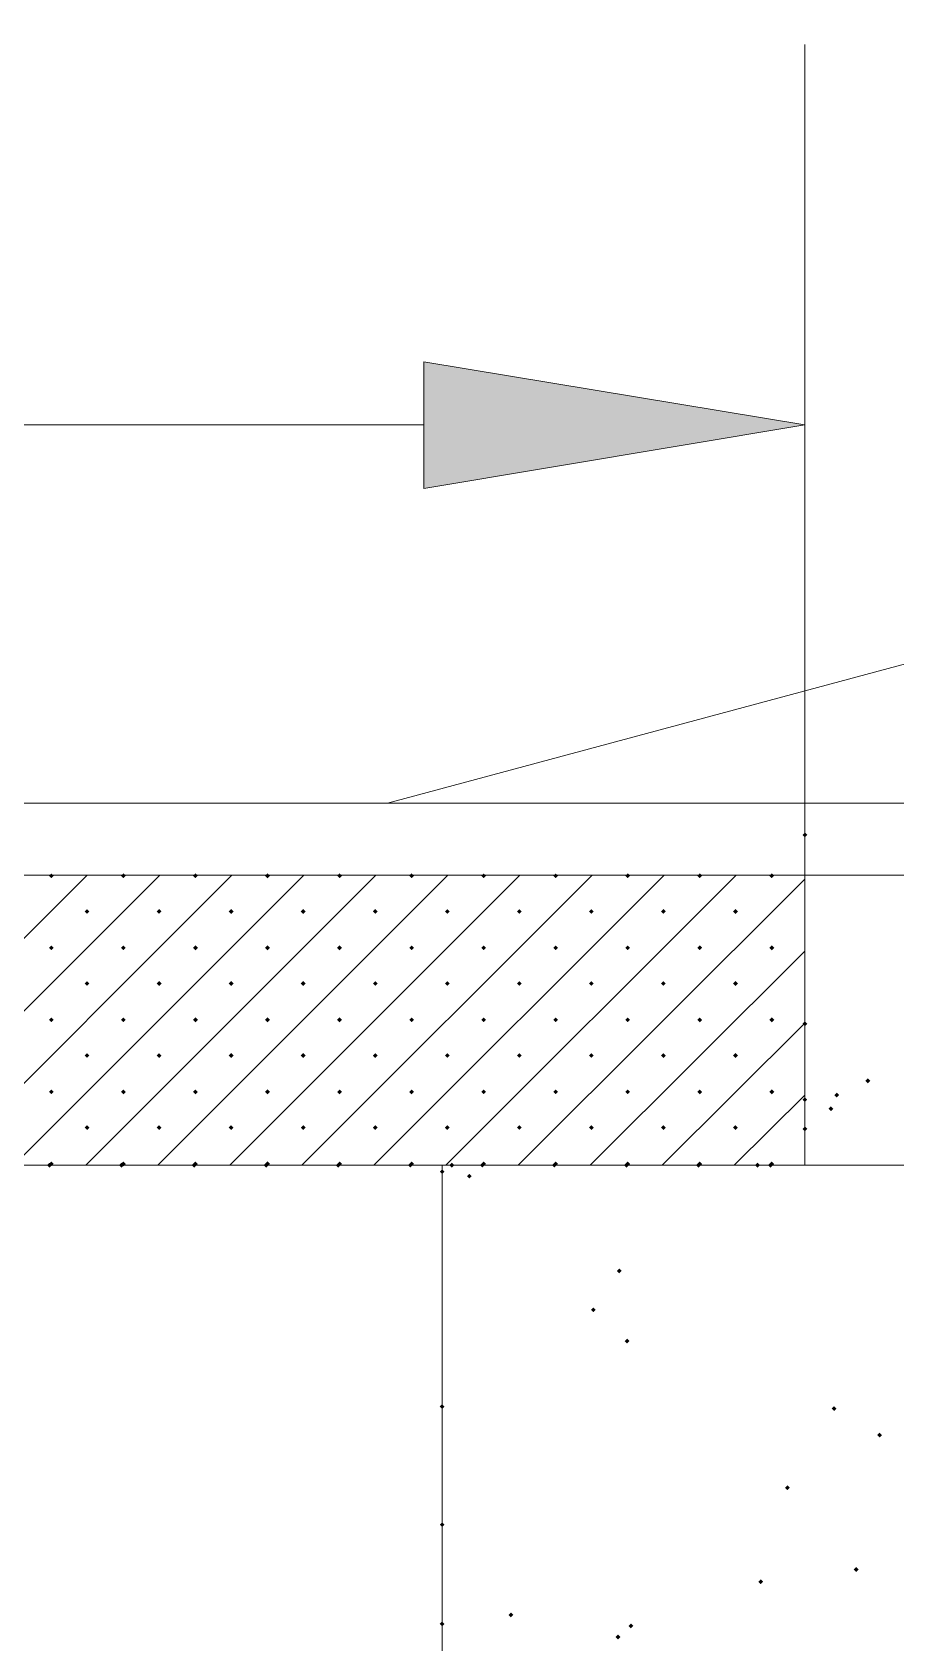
# Model space of a CAD drawing. Header units: millimetres. Extents: x 0 to 414, y 0 to 292.
# Drawn here: x 307.82 to 312.51, y 127.97 to 136.73 of the extents above; entities that cross this region are included whole.
import ezdxf

# ---------------------------------------------------------------- set-up
doc = ezdxf.new("R2010")
doc.units = ezdxf.units.MM

msp = doc.modelspace()

# ---------------------------------------------------------------- hatches: boundary and pattern name
h = msp.add_hatch(color=0)
h.dxf.hatch_style = 2
h.paths.add_polyline_path([(309.947028, 134.933972), (312.017833, 134.591778), (309.947028, 134.246056)])
h = msp.add_hatch(color=0)
h.dxf.hatch_style = 2
h.paths.add_polyline_path([(312.017833, 132.349169), (312.004781, 132.362222), (312.017833, 132.375275), (312.030886, 132.362222)])
h = msp.add_hatch(color=0)
h.dxf.hatch_style = 2
h.paths.add_polyline_path([(312.017833, 132.349169), (312.004781, 132.362222), (312.017833, 132.375275), (312.030886, 132.362222)])
h = msp.add_hatch(color=0)
h.dxf.hatch_style = 2
h.paths.add_polyline_path([(307.922083, 132.126919), (307.909031, 132.139972), (307.922083, 132.153025), (307.935136, 132.139972)])
h = msp.add_hatch(color=0)
h.dxf.hatch_style = 2
h.paths.add_polyline_path([(308.313667, 132.126919), (308.300614, 132.139972), (308.313667, 132.153025), (308.326719, 132.139972)])
h = msp.add_hatch(color=0)
h.dxf.hatch_style = 2
h.paths.add_polyline_path([(308.70525, 132.126919), (308.692197, 132.139972), (308.70525, 132.153025), (308.718303, 132.139972)])
h = msp.add_hatch(color=0)
h.dxf.hatch_style = 2
h.paths.add_polyline_path([(309.096833, 132.126919), (309.083781, 132.139972), (309.096833, 132.153025), (309.109886, 132.139972)])
h = msp.add_hatch(color=0)
h.dxf.hatch_style = 2
h.paths.add_polyline_path([(309.488417, 132.126919), (309.475364, 132.139972), (309.488417, 132.153025), (309.501469, 132.139972)])
h = msp.add_hatch(color=0)
h.dxf.hatch_style = 2
h.paths.add_polyline_path([(309.88, 132.126919), (309.866947, 132.139972), (309.88, 132.153025), (309.893053, 132.139972)])
h = msp.add_hatch(color=0)
h.dxf.hatch_style = 2
h.paths.add_polyline_path([(310.271583, 132.126919), (310.258531, 132.139972), (310.271583, 132.153025), (310.284636, 132.139972)])
h = msp.add_hatch(color=0)
h.dxf.hatch_style = 2
h.paths.add_polyline_path([(310.663167, 132.126919), (310.650114, 132.139972), (310.663167, 132.153025), (310.676219, 132.139972)])
h = msp.add_hatch(color=0)
h.dxf.hatch_style = 2
h.paths.add_polyline_path([(311.05475, 132.126919), (311.041697, 132.139972), (311.05475, 132.153025), (311.067803, 132.139972)])
h = msp.add_hatch(color=0)
h.dxf.hatch_style = 2
h.paths.add_polyline_path([(311.446333, 132.126919), (311.433281, 132.139972), (311.446333, 132.153025), (311.459386, 132.139972)])
h = msp.add_hatch(color=0)
h.dxf.hatch_style = 2
h.paths.add_polyline_path([(311.837917, 132.126919), (311.824864, 132.139972), (311.837917, 132.153025), (311.850969, 132.139972)])
h = msp.add_hatch(color=0)
h.dxf.hatch_style = 2
h.paths.add_polyline_path([(308.116111, 131.932892), (308.103058, 131.945944), (308.116111, 131.958997), (308.129164, 131.945944)])
h = msp.add_hatch(color=0)
h.dxf.hatch_style = 2
h.paths.add_polyline_path([(308.507694, 131.932892), (308.494642, 131.945944), (308.507694, 131.958997), (308.520747, 131.945944)])
h = msp.add_hatch(color=0)
h.dxf.hatch_style = 2
h.paths.add_polyline_path([(308.899278, 131.932892), (308.886225, 131.945944), (308.899278, 131.958997), (308.912331, 131.945944)])
h = msp.add_hatch(color=0)
h.dxf.hatch_style = 2
h.paths.add_polyline_path([(309.290861, 131.932892), (309.277808, 131.945944), (309.290861, 131.958997), (309.303914, 131.945944)])
h = msp.add_hatch(color=0)
h.dxf.hatch_style = 2
h.paths.add_polyline_path([(309.682444, 131.932892), (309.669392, 131.945944), (309.682444, 131.958997), (309.695497, 131.945944)])
h = msp.add_hatch(color=0)
h.dxf.hatch_style = 2
h.paths.add_polyline_path([(310.074028, 131.932892), (310.060975, 131.945944), (310.074028, 131.958997), (310.087081, 131.945944)])
h = msp.add_hatch(color=0)
h.dxf.hatch_style = 2
h.paths.add_polyline_path([(310.465611, 131.932892), (310.452558, 131.945944), (310.465611, 131.958997), (310.478664, 131.945944)])
h = msp.add_hatch(color=0)
h.dxf.hatch_style = 2
h.paths.add_polyline_path([(310.857194, 131.932892), (310.844142, 131.945944), (310.857194, 131.958997), (310.870247, 131.945944)])
h = msp.add_hatch(color=0)
h.dxf.hatch_style = 2
h.paths.add_polyline_path([(311.248778, 131.932892), (311.235725, 131.945944), (311.248778, 131.958997), (311.261831, 131.945944)])
h = msp.add_hatch(color=0)
h.dxf.hatch_style = 2
h.paths.add_polyline_path([(311.640361, 131.932892), (311.627308, 131.945944), (311.640361, 131.958997), (311.653414, 131.945944)])
h = msp.add_hatch(color=0)
h.dxf.hatch_style = 2
h.paths.add_polyline_path([(307.922083, 131.735336), (307.909031, 131.748389), (307.922083, 131.761442), (307.935136, 131.748389)])
h = msp.add_hatch(color=0)
h.dxf.hatch_style = 2
h.paths.add_polyline_path([(308.313667, 131.735336), (308.300614, 131.748389), (308.313667, 131.761442), (308.326719, 131.748389)])
h = msp.add_hatch(color=0)
h.dxf.hatch_style = 2
h.paths.add_polyline_path([(308.70525, 131.735336), (308.692197, 131.748389), (308.70525, 131.761442), (308.718303, 131.748389)])
h = msp.add_hatch(color=0)
h.dxf.hatch_style = 2
h.paths.add_polyline_path([(309.096833, 131.735336), (309.083781, 131.748389), (309.096833, 131.761442), (309.109886, 131.748389)])
h = msp.add_hatch(color=0)
h.dxf.hatch_style = 2
h.paths.add_polyline_path([(309.488417, 131.735336), (309.475364, 131.748389), (309.488417, 131.761442), (309.501469, 131.748389)])
h = msp.add_hatch(color=0)
h.dxf.hatch_style = 2
h.paths.add_polyline_path([(309.88, 131.735336), (309.866947, 131.748389), (309.88, 131.761442), (309.893053, 131.748389)])
h = msp.add_hatch(color=0)
h.dxf.hatch_style = 2
h.paths.add_polyline_path([(310.271583, 131.735336), (310.258531, 131.748389), (310.271583, 131.761442), (310.284636, 131.748389)])
h = msp.add_hatch(color=0)
h.dxf.hatch_style = 2
h.paths.add_polyline_path([(310.663167, 131.735336), (310.650114, 131.748389), (310.663167, 131.761442), (310.676219, 131.748389)])
h = msp.add_hatch(color=0)
h.dxf.hatch_style = 2
h.paths.add_polyline_path([(311.05475, 131.735336), (311.041697, 131.748389), (311.05475, 131.761442), (311.067803, 131.748389)])
h = msp.add_hatch(color=0)
h.dxf.hatch_style = 2
h.paths.add_polyline_path([(311.446333, 131.735336), (311.433281, 131.748389), (311.446333, 131.761442), (311.459386, 131.748389)])
h = msp.add_hatch(color=0)
h.dxf.hatch_style = 2
h.paths.add_polyline_path([(311.837917, 131.735336), (311.824864, 131.748389), (311.837917, 131.761442), (311.850969, 131.748389)])
h = msp.add_hatch(color=0)
h.dxf.hatch_style = 2
h.paths.add_polyline_path([(308.116111, 131.541308), (308.103058, 131.554361), (308.116111, 131.567414), (308.129164, 131.554361)])
h = msp.add_hatch(color=0)
h.dxf.hatch_style = 2
h.paths.add_polyline_path([(308.507694, 131.541308), (308.494642, 131.554361), (308.507694, 131.567414), (308.520747, 131.554361)])
h = msp.add_hatch(color=0)
h.dxf.hatch_style = 2
h.paths.add_polyline_path([(308.899278, 131.541308), (308.886225, 131.554361), (308.899278, 131.567414), (308.912331, 131.554361)])
h = msp.add_hatch(color=0)
h.dxf.hatch_style = 2
h.paths.add_polyline_path([(309.290861, 131.541308), (309.277808, 131.554361), (309.290861, 131.567414), (309.303914, 131.554361)])
h = msp.add_hatch(color=0)
h.dxf.hatch_style = 2
h.paths.add_polyline_path([(309.682444, 131.541308), (309.669392, 131.554361), (309.682444, 131.567414), (309.695497, 131.554361)])
h = msp.add_hatch(color=0)
h.dxf.hatch_style = 2
h.paths.add_polyline_path([(310.074028, 131.541308), (310.060975, 131.554361), (310.074028, 131.567414), (310.087081, 131.554361)])
h = msp.add_hatch(color=0)
h.dxf.hatch_style = 2
h.paths.add_polyline_path([(310.465611, 131.541308), (310.452558, 131.554361), (310.465611, 131.567414), (310.478664, 131.554361)])
h = msp.add_hatch(color=0)
h.dxf.hatch_style = 2
h.paths.add_polyline_path([(310.857194, 131.541308), (310.844142, 131.554361), (310.857194, 131.567414), (310.870247, 131.554361)])
h = msp.add_hatch(color=0)
h.dxf.hatch_style = 2
h.paths.add_polyline_path([(311.248778, 131.541308), (311.235725, 131.554361), (311.248778, 131.567414), (311.261831, 131.554361)])
h = msp.add_hatch(color=0)
h.dxf.hatch_style = 2
h.paths.add_polyline_path([(311.640361, 131.541308), (311.627308, 131.554361), (311.640361, 131.567414), (311.653414, 131.554361)])
h = msp.add_hatch(color=0)
h.dxf.hatch_style = 2
h.paths.add_polyline_path([(307.922083, 131.343753), (307.909031, 131.356806), (307.922083, 131.369858), (307.935136, 131.356806)])
h = msp.add_hatch(color=0)
h.dxf.hatch_style = 2
h.paths.add_polyline_path([(308.313667, 131.343753), (308.300614, 131.356806), (308.313667, 131.369858), (308.326719, 131.356806)])
h = msp.add_hatch(color=0)
h.dxf.hatch_style = 2
h.paths.add_polyline_path([(308.70525, 131.343753), (308.692197, 131.356806), (308.70525, 131.369858), (308.718303, 131.356806)])
h = msp.add_hatch(color=0)
h.dxf.hatch_style = 2
h.paths.add_polyline_path([(309.096833, 131.343753), (309.083781, 131.356806), (309.096833, 131.369858), (309.109886, 131.356806)])
h = msp.add_hatch(color=0)
h.dxf.hatch_style = 2
h.paths.add_polyline_path([(309.488417, 131.343753), (309.475364, 131.356806), (309.488417, 131.369858), (309.501469, 131.356806)])
h = msp.add_hatch(color=0)
h.dxf.hatch_style = 2
h.paths.add_polyline_path([(309.88, 131.343753), (309.866947, 131.356806), (309.88, 131.369858), (309.893053, 131.356806)])
h = msp.add_hatch(color=0)
h.dxf.hatch_style = 2
h.paths.add_polyline_path([(310.271583, 131.343753), (310.258531, 131.356806), (310.271583, 131.369858), (310.284636, 131.356806)])
h = msp.add_hatch(color=0)
h.dxf.hatch_style = 2
h.paths.add_polyline_path([(310.663167, 131.343753), (310.650114, 131.356806), (310.663167, 131.369858), (310.676219, 131.356806)])
h = msp.add_hatch(color=0)
h.dxf.hatch_style = 2
h.paths.add_polyline_path([(311.05475, 131.343753), (311.041697, 131.356806), (311.05475, 131.369858), (311.067803, 131.356806)])
h = msp.add_hatch(color=0)
h.dxf.hatch_style = 2
h.paths.add_polyline_path([(311.446333, 131.343753), (311.433281, 131.356806), (311.446333, 131.369858), (311.459386, 131.356806)])
h = msp.add_hatch(color=0)
h.dxf.hatch_style = 2
h.paths.add_polyline_path([(311.837917, 131.343753), (311.824864, 131.356806), (311.837917, 131.369858), (311.850969, 131.356806)])
h = msp.add_hatch(color=0)
h.dxf.hatch_style = 2
h.paths.add_polyline_path([(312.017833, 131.322586), (312.004781, 131.335639), (312.017833, 131.348692), (312.030886, 131.335639)])
h = msp.add_hatch(color=0)
h.dxf.hatch_style = 2
h.paths.add_polyline_path([(312.017833, 131.322586), (312.004781, 131.335639), (312.017833, 131.348692), (312.030886, 131.335639)])
h = msp.add_hatch(color=0)
h.dxf.hatch_style = 2
h.paths.add_polyline_path([(308.116111, 131.149725), (308.103058, 131.162778), (308.116111, 131.175831), (308.129164, 131.162778)])
h = msp.add_hatch(color=0)
h.dxf.hatch_style = 2
h.paths.add_polyline_path([(308.507694, 131.149725), (308.494642, 131.162778), (308.507694, 131.175831), (308.520747, 131.162778)])
h = msp.add_hatch(color=0)
h.dxf.hatch_style = 2
h.paths.add_polyline_path([(308.899278, 131.149725), (308.886225, 131.162778), (308.899278, 131.175831), (308.912331, 131.162778)])
h = msp.add_hatch(color=0)
h.dxf.hatch_style = 2
h.paths.add_polyline_path([(309.290861, 131.149725), (309.277808, 131.162778), (309.290861, 131.175831), (309.303914, 131.162778)])
h = msp.add_hatch(color=0)
h.dxf.hatch_style = 2
h.paths.add_polyline_path([(309.682444, 131.149725), (309.669392, 131.162778), (309.682444, 131.175831), (309.695497, 131.162778)])
h = msp.add_hatch(color=0)
h.dxf.hatch_style = 2
h.paths.add_polyline_path([(310.074028, 131.149725), (310.060975, 131.162778), (310.074028, 131.175831), (310.087081, 131.162778)])
h = msp.add_hatch(color=0)
h.dxf.hatch_style = 2
h.paths.add_polyline_path([(310.465611, 131.149725), (310.452558, 131.162778), (310.465611, 131.175831), (310.478664, 131.162778)])
h = msp.add_hatch(color=0)
h.dxf.hatch_style = 2
h.paths.add_polyline_path([(310.857194, 131.149725), (310.844142, 131.162778), (310.857194, 131.175831), (310.870247, 131.162778)])
h = msp.add_hatch(color=0)
h.dxf.hatch_style = 2
h.paths.add_polyline_path([(311.248778, 131.149725), (311.235725, 131.162778), (311.248778, 131.175831), (311.261831, 131.162778)])
h = msp.add_hatch(color=0)
h.dxf.hatch_style = 2
h.paths.add_polyline_path([(311.640361, 131.149725), (311.627308, 131.162778), (311.640361, 131.175831), (311.653414, 131.162778)])
h = msp.add_hatch(color=0)
h.dxf.hatch_style = 2
h.paths.add_polyline_path([(312.360028, 131.012142), (312.346975, 131.025194), (312.360028, 131.038247), (312.373081, 131.025194)])
h = msp.add_hatch(color=0)
h.dxf.hatch_style = 2
h.paths.add_polyline_path([(307.922083, 130.952169), (307.909031, 130.965222), (307.922083, 130.978275), (307.935136, 130.965222)])
h = msp.add_hatch(color=0)
h.dxf.hatch_style = 2
h.paths.add_polyline_path([(308.313667, 130.952169), (308.300614, 130.965222), (308.313667, 130.978275), (308.326719, 130.965222)])
h = msp.add_hatch(color=0)
h.dxf.hatch_style = 2
h.paths.add_polyline_path([(308.70525, 130.952169), (308.692197, 130.965222), (308.70525, 130.978275), (308.718303, 130.965222)])
h = msp.add_hatch(color=0)
h.dxf.hatch_style = 2
h.paths.add_polyline_path([(309.096833, 130.952169), (309.083781, 130.965222), (309.096833, 130.978275), (309.109886, 130.965222)])
h = msp.add_hatch(color=0)
h.dxf.hatch_style = 2
h.paths.add_polyline_path([(309.488417, 130.952169), (309.475364, 130.965222), (309.488417, 130.978275), (309.501469, 130.965222)])
h = msp.add_hatch(color=0)
h.dxf.hatch_style = 2
h.paths.add_polyline_path([(309.88, 130.952169), (309.866947, 130.965222), (309.88, 130.978275), (309.893053, 130.965222)])
h = msp.add_hatch(color=0)
h.dxf.hatch_style = 2
h.paths.add_polyline_path([(310.271583, 130.952169), (310.258531, 130.965222), (310.271583, 130.978275), (310.284636, 130.965222)])
h = msp.add_hatch(color=0)
h.dxf.hatch_style = 2
h.paths.add_polyline_path([(310.663167, 130.952169), (310.650114, 130.965222), (310.663167, 130.978275), (310.676219, 130.965222)])
h = msp.add_hatch(color=0)
h.dxf.hatch_style = 2
h.paths.add_polyline_path([(311.05475, 130.952169), (311.041697, 130.965222), (311.05475, 130.978275), (311.067803, 130.965222)])
h = msp.add_hatch(color=0)
h.dxf.hatch_style = 2
h.paths.add_polyline_path([(311.446333, 130.952169), (311.433281, 130.965222), (311.446333, 130.978275), (311.459386, 130.965222)])
h = msp.add_hatch(color=0)
h.dxf.hatch_style = 2
h.paths.add_polyline_path([(311.837917, 130.952169), (311.824864, 130.965222), (311.837917, 130.978275), (311.850969, 130.965222)])
h = msp.add_hatch(color=0)
h.dxf.hatch_style = 2
h.paths.add_polyline_path([(312.017833, 130.909836), (312.004781, 130.922889), (312.017833, 130.935942), (312.030886, 130.922889)])
h = msp.add_hatch(color=0)
h.dxf.hatch_style = 2
h.paths.add_polyline_path([(312.190694, 130.934531), (312.177642, 130.947583), (312.190694, 130.960636), (312.203747, 130.947583)])
h = msp.add_hatch(color=0)
h.dxf.hatch_style = 2
h.paths.add_polyline_path([(312.158944, 130.860447), (312.145892, 130.8735), (312.158944, 130.886553), (312.171997, 130.8735)])
h = msp.add_hatch(color=0)
h.dxf.hatch_style = 2
h.paths.add_polyline_path([(312.158944, 130.860447), (312.145892, 130.8735), (312.158944, 130.886553), (312.171997, 130.8735)])
h = msp.add_hatch(color=0)
h.dxf.hatch_style = 2
h.paths.add_polyline_path([(312.158944, 130.860447), (312.145892, 130.8735), (312.158944, 130.886553), (312.171997, 130.8735)])
h = msp.add_hatch(color=0)
h.dxf.hatch_style = 2
h.paths.add_polyline_path([(308.116111, 130.758142), (308.103058, 130.771194), (308.116111, 130.784247), (308.129164, 130.771194)])
h = msp.add_hatch(color=0)
h.dxf.hatch_style = 2
h.paths.add_polyline_path([(308.507694, 130.758142), (308.494642, 130.771194), (308.507694, 130.784247), (308.520747, 130.771194)])
h = msp.add_hatch(color=0)
h.dxf.hatch_style = 2
h.paths.add_polyline_path([(308.899278, 130.758142), (308.886225, 130.771194), (308.899278, 130.784247), (308.912331, 130.771194)])
h = msp.add_hatch(color=0)
h.dxf.hatch_style = 2
h.paths.add_polyline_path([(309.290861, 130.758142), (309.277808, 130.771194), (309.290861, 130.784247), (309.303914, 130.771194)])
h = msp.add_hatch(color=0)
h.dxf.hatch_style = 2
h.paths.add_polyline_path([(309.682444, 130.758142), (309.669392, 130.771194), (309.682444, 130.784247), (309.695497, 130.771194)])
h = msp.add_hatch(color=0)
h.dxf.hatch_style = 2
h.paths.add_polyline_path([(310.074028, 130.758142), (310.060975, 130.771194), (310.074028, 130.784247), (310.087081, 130.771194)])
h = msp.add_hatch(color=0)
h.dxf.hatch_style = 2
h.paths.add_polyline_path([(310.465611, 130.758142), (310.452558, 130.771194), (310.465611, 130.784247), (310.478664, 130.771194)])
h = msp.add_hatch(color=0)
h.dxf.hatch_style = 2
h.paths.add_polyline_path([(310.857194, 130.758142), (310.844142, 130.771194), (310.857194, 130.784247), (310.870247, 130.771194)])
h = msp.add_hatch(color=0)
h.dxf.hatch_style = 2
h.paths.add_polyline_path([(311.248778, 130.758142), (311.235725, 130.771194), (311.248778, 130.784247), (311.261831, 130.771194)])
h = msp.add_hatch(color=0)
h.dxf.hatch_style = 2
h.paths.add_polyline_path([(311.640361, 130.758142), (311.627308, 130.771194), (311.640361, 130.784247), (311.653414, 130.771194)])
h = msp.add_hatch(color=0)
h.dxf.hatch_style = 2
h.paths.add_polyline_path([(312.017833, 130.751086), (312.004781, 130.764139), (312.017833, 130.777192), (312.030886, 130.764139)])
h = msp.add_hatch(color=0)
h.dxf.hatch_style = 2
h.paths.add_polyline_path([(312.017833, 130.751086), (312.004781, 130.764139), (312.017833, 130.777192), (312.030886, 130.764139)])
h = msp.add_hatch(color=0)
h.dxf.hatch_style = 2
h.paths.add_polyline_path([(307.9115, 130.553531), (307.898447, 130.566583), (307.9115, 130.579636), (307.924553, 130.566583)])
h = msp.add_hatch(color=0)
h.dxf.hatch_style = 2
h.paths.add_polyline_path([(307.922083, 130.560586), (307.909031, 130.573639), (307.922083, 130.586692), (307.935136, 130.573639)])
h = msp.add_hatch(color=0)
h.dxf.hatch_style = 2
h.paths.add_polyline_path([(308.303083, 130.553531), (308.290031, 130.566583), (308.303083, 130.579636), (308.316136, 130.566583)])
h = msp.add_hatch(color=0)
h.dxf.hatch_style = 2
h.paths.add_polyline_path([(308.313667, 130.560586), (308.300614, 130.573639), (308.313667, 130.586692), (308.326719, 130.573639)])
h = msp.add_hatch(color=0)
h.dxf.hatch_style = 2
h.paths.add_polyline_path([(308.698194, 130.553531), (308.685142, 130.566583), (308.698194, 130.579636), (308.711247, 130.566583)])
h = msp.add_hatch(color=0)
h.dxf.hatch_style = 2
h.paths.add_polyline_path([(308.70525, 130.560586), (308.692197, 130.573639), (308.70525, 130.586692), (308.718303, 130.573639)])
h = msp.add_hatch(color=0)
h.dxf.hatch_style = 2
h.paths.add_polyline_path([(309.089778, 130.553531), (309.076725, 130.566583), (309.089778, 130.579636), (309.102831, 130.566583)])
h = msp.add_hatch(color=0)
h.dxf.hatch_style = 2
h.paths.add_polyline_path([(309.096833, 130.560586), (309.083781, 130.573639), (309.096833, 130.586692), (309.109886, 130.573639)])
h = msp.add_hatch(color=0)
h.dxf.hatch_style = 2
h.paths.add_polyline_path([(309.481361, 130.553531), (309.468308, 130.566583), (309.481361, 130.579636), (309.494414, 130.566583)])
h = msp.add_hatch(color=0)
h.dxf.hatch_style = 2
h.paths.add_polyline_path([(309.488417, 130.560586), (309.475364, 130.573639), (309.488417, 130.586692), (309.501469, 130.573639)])
h = msp.add_hatch(color=0)
h.dxf.hatch_style = 2
h.paths.add_polyline_path([(309.872944, 130.553531), (309.859892, 130.566583), (309.872944, 130.579636), (309.885997, 130.566583)])
h = msp.add_hatch(color=0)
h.dxf.hatch_style = 2
h.paths.add_polyline_path([(309.88, 130.560586), (309.866947, 130.573639), (309.88, 130.586692), (309.893053, 130.573639)])
h = msp.add_hatch(color=0)
h.dxf.hatch_style = 2
h.paths.add_polyline_path([(310.098722, 130.553531), (310.085669, 130.566583), (310.098722, 130.579636), (310.111775, 130.566583)])
h = msp.add_hatch(color=0)
h.dxf.hatch_style = 2
h.paths.add_polyline_path([(310.098722, 130.553531), (310.085669, 130.566583), (310.098722, 130.579636), (310.111775, 130.566583)])
h = msp.add_hatch(color=0)
h.dxf.hatch_style = 2
h.paths.add_polyline_path([(310.264528, 130.553531), (310.251475, 130.566583), (310.264528, 130.579636), (310.277581, 130.566583)])
h = msp.add_hatch(color=0)
h.dxf.hatch_style = 2
h.paths.add_polyline_path([(310.271583, 130.560586), (310.258531, 130.573639), (310.271583, 130.586692), (310.284636, 130.573639)])
h = msp.add_hatch(color=0)
h.dxf.hatch_style = 2
h.paths.add_polyline_path([(310.656111, 130.553531), (310.643058, 130.566583), (310.656111, 130.579636), (310.669164, 130.566583)])
h = msp.add_hatch(color=0)
h.dxf.hatch_style = 2
h.paths.add_polyline_path([(310.663167, 130.560586), (310.650114, 130.573639), (310.663167, 130.586692), (310.676219, 130.573639)])
h = msp.add_hatch(color=0)
h.dxf.hatch_style = 2
h.paths.add_polyline_path([(311.047694, 130.553531), (311.034642, 130.566583), (311.047694, 130.579636), (311.060747, 130.566583)])
h = msp.add_hatch(color=0)
h.dxf.hatch_style = 2
h.paths.add_polyline_path([(311.05475, 130.560586), (311.041697, 130.573639), (311.05475, 130.586692), (311.067803, 130.573639)])
h = msp.add_hatch(color=0)
h.dxf.hatch_style = 2
h.paths.add_polyline_path([(311.439278, 130.553531), (311.426225, 130.566583), (311.439278, 130.579636), (311.452331, 130.566583)])
h = msp.add_hatch(color=0)
h.dxf.hatch_style = 2
h.paths.add_polyline_path([(311.446333, 130.560586), (311.433281, 130.573639), (311.446333, 130.586692), (311.459386, 130.573639)])
h = msp.add_hatch(color=0)
h.dxf.hatch_style = 2
h.paths.add_polyline_path([(311.760306, 130.553531), (311.747253, 130.566583), (311.760306, 130.579636), (311.773358, 130.566583)])
h = msp.add_hatch(color=0)
h.dxf.hatch_style = 2
h.paths.add_polyline_path([(311.830861, 130.553531), (311.817808, 130.566583), (311.830861, 130.579636), (311.843914, 130.566583)])
h = msp.add_hatch(color=0)
h.dxf.hatch_style = 2
h.paths.add_polyline_path([(311.837917, 130.560586), (311.824864, 130.573639), (311.837917, 130.586692), (311.850969, 130.573639)])
h = msp.add_hatch(color=0)
h.dxf.hatch_style = 2
h.paths.add_polyline_path([(310.045806, 130.518253), (310.032753, 130.531306), (310.045806, 130.544358), (310.058858, 130.531306)])
h = msp.add_hatch(color=0)
h.dxf.hatch_style = 2
h.paths.add_polyline_path([(310.045806, 130.518253), (310.032753, 130.531306), (310.045806, 130.544358), (310.058858, 130.531306)])
h = msp.add_hatch(color=0)
h.dxf.hatch_style = 2
h.paths.add_polyline_path([(310.045806, 130.518253), (310.032753, 130.531306), (310.045806, 130.544358), (310.058858, 130.531306)])
h = msp.add_hatch(color=0)
h.dxf.hatch_style = 2
h.paths.add_polyline_path([(310.193972, 130.493558), (310.180919, 130.506611), (310.193972, 130.519664), (310.207025, 130.506611)])
h = msp.add_hatch(color=0)
h.dxf.hatch_style = 2
h.paths.add_polyline_path([(311.008889, 129.978503), (310.995836, 129.991556), (311.008889, 130.004608), (311.021942, 129.991556)])
h = msp.add_hatch(color=0)
h.dxf.hatch_style = 2
h.paths.add_polyline_path([(310.867778, 129.766836), (310.854725, 129.779889), (310.867778, 129.792942), (310.880831, 129.779889)])
h = msp.add_hatch(color=0)
h.dxf.hatch_style = 2
h.paths.add_polyline_path([(311.051222, 129.597503), (311.038169, 129.610556), (311.051222, 129.623608), (311.064275, 129.610556)])
h = msp.add_hatch(color=0)
h.dxf.hatch_style = 2
h.paths.add_polyline_path([(310.045806, 129.241197), (310.032753, 129.25425), (310.045806, 129.267303), (310.058858, 129.25425)])
h = msp.add_hatch(color=0)
h.dxf.hatch_style = 2
h.paths.add_polyline_path([(312.176583, 129.230614), (312.163531, 129.243667), (312.176583, 129.256719), (312.189636, 129.243667)])
h = msp.add_hatch(color=0)
h.dxf.hatch_style = 2
h.paths.add_polyline_path([(312.423528, 129.085975), (312.410475, 129.099028), (312.423528, 129.112081), (312.436581, 129.099028)])
h = msp.add_hatch(color=0)
h.dxf.hatch_style = 2
h.paths.add_polyline_path([(311.922583, 128.800225), (311.909531, 128.813278), (311.922583, 128.826331), (311.935636, 128.813278)])
h = msp.add_hatch(color=0)
h.dxf.hatch_style = 2
h.paths.add_polyline_path([(310.045806, 128.599142), (310.032753, 128.612194), (310.045806, 128.625247), (310.058858, 128.612194)])
h = msp.add_hatch(color=0)
h.dxf.hatch_style = 2
h.paths.add_polyline_path([(310.045806, 128.599142), (310.032753, 128.612194), (310.045806, 128.625247), (310.058858, 128.612194)])
h = msp.add_hatch(color=0)
h.dxf.hatch_style = 2
h.paths.add_polyline_path([(312.296528, 128.355725), (312.283475, 128.368778), (312.296528, 128.381831), (312.309581, 128.368778)])
h = msp.add_hatch(color=0)
h.dxf.hatch_style = 2
h.paths.add_polyline_path([(311.777944, 128.288697), (311.764892, 128.30175), (311.777944, 128.314803), (311.790997, 128.30175)])
h = msp.add_hatch(color=0)
h.dxf.hatch_style = 2
h.paths.add_polyline_path([(310.41975, 128.108781), (310.406697, 128.121833), (310.41975, 128.134886), (310.432803, 128.121833)])
h = msp.add_hatch(color=0)
h.dxf.hatch_style = 2
h.paths.add_polyline_path([(310.045806, 128.059392), (310.032753, 128.072444), (310.045806, 128.085497), (310.058858, 128.072444)])
h = msp.add_hatch(color=0)
h.dxf.hatch_style = 2
h.paths.add_polyline_path([(311.001833, 127.988836), (310.988781, 128.001889), (311.001833, 128.014942), (311.014886, 128.001889)])
h = msp.add_hatch(color=0)
h.dxf.hatch_style = 2
h.paths.add_polyline_path([(311.072389, 128.048808), (311.059336, 128.061861), (311.072389, 128.074914), (311.085442, 128.061861)])

# ---------------------------------------------------------------- linework, layer by layer
at = {"color": 0, "lineweight": 0}
for points in [[(325.328139, 136.726083), (309.749472, 132.535083)], [(312.017833, 132.535083), (312.017833, 136.659056)], [(302.267056, 134.591778), (309.947028, 134.591778)], [(293.97325, 132.535083), (318.240833, 132.535083)], [(312.017833, 132.535083), (312.017833, 130.566583)], [(300.199778, 132.1435), (312.017833, 132.1435)], [(306.542722, 130.566583), (308.116111, 132.1435)], [(306.934306, 130.566583), (308.511222, 132.1435)], [(307.325889, 130.566583), (308.902806, 132.1435)], [(307.717472, 130.566583), (309.294389, 132.1435)], [(308.109056, 130.566583), (309.685972, 132.1435)], [(308.500639, 130.566583), (310.077556, 132.1435)], [(308.892222, 130.566583), (310.469139, 132.1435)], [(309.283806, 130.566583), (310.860722, 132.1435)], [(309.675389, 130.566583), (311.252306, 132.1435)], [(310.066972, 130.566583), (311.643889, 132.1435)], [(312.017833, 132.1435), (317.782222, 132.1435)], [(310.458556, 130.566583), (312.017833, 132.122333)], [(310.850139, 130.566583), (312.017833, 131.73075)], [(311.241722, 130.566583), (312.017833, 131.339167)], [(311.633306, 130.566583), (312.017833, 130.947583)], [(300.199778, 130.566583), (312.017833, 130.566583)], [(310.045806, 130.566583), (310.045806, 118.748528)], [(312.017833, 130.566583), (323.641861, 130.566583)]]:
    msp.add_lwpolyline(points, dxfattribs=at)
msp.add_lwpolyline([(309.947028, 134.933972), (312.017833, 134.591778), (309.947028, 134.246056)], close=True, dxfattribs=at)

doc.saveas('drawing.dxf')
